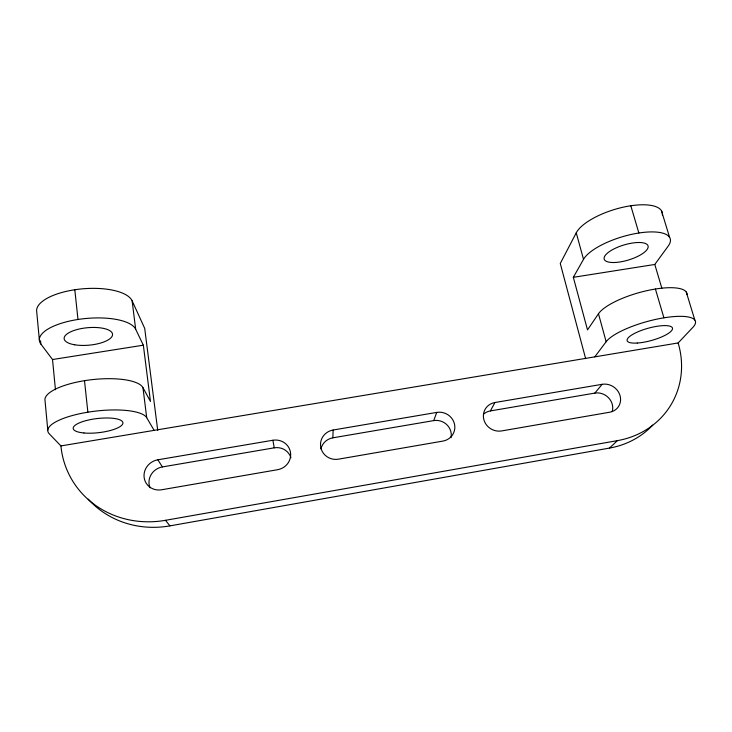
<?xml version="1.0" encoding="UTF-8"?>
<svg xmlns="http://www.w3.org/2000/svg" width="732" height="732" viewBox="0 0 732 732"><rect width="100%" height="100%" fill="white"/><g stroke="black" fill="none" stroke-linecap="round" stroke-linejoin="round"><path stroke-width="1.1" d="M320.927 448.862A14.85 14.439 -0.6 0 1 332.85 437.828L333.133 430.013L436.748 412.409A15.125 14.448 23.3 0 1 454.526 424.231A15.125 14.448 23.3 0 1 442.933 441.085L338.44 459.174A15.262 14.805 0 0 1 320.735 447.179A15.262 14.805 0 0 1 333.133 430.013M332.85 437.828L433.71 420.607L436.748 412.409M662.341 214.97A45.448 16.653 -17.2 0 0 625.027 206.79A45.448 16.653 -17.2 0 0 576.249 232.831L560.273 263.474L585.646 358.643M483.761 413.973A14.704 13.862 29.5 0 1 490.385 410.927L494.96 402.518L602.18 384.3A15.088 13.734 34 0 1 620.105 395.838A15.088 13.734 34 0 1 609.71 412.226L501.621 430.928A15.107 14.21 29 0 1 483.742 419.216A15.107 14.21 29 0 1 494.96 402.518M573.33 277.318L583.523 259.338A45.842 15.72 -16.8 0 1 638.661 233.032A45.842 15.72 -16.8 0 1 668.188 246.117L654.792 264.462L573.33 277.318L587.503 329.894L598.474 313.772A46.656 13.743 -15.9 0 1 648.003 290.421A46.656 13.743 -15.9 0 1 687.046 294.584M594.777 356.859L606.151 341.725A47.077 12.7 -15.5 0 1 663.695 317.853A47.077 12.7 -15.5 0 1 692.865 327.378L678.143 342.951A89.02 80.676 30.2 0 1 617.369 440.646L609.491 448.085L169.916 525.869A91.591 85.507 -25.9 0 1 88.224 499.132M490.385 410.927L594.832 393.093L602.18 384.3M154.123 430.37L146.711 417.707A50.069 14.219 -6.6 0 0 87.611 412.235A50.069 14.219 -6.6 0 0 49.282 433.82L60.912 445.916A94.172 87.694 -25.3 0 0 165.505 520.306L617.369 440.646M157.847 459.797L272.88 440.252A15.454 14.905 -16.2 0 1 290.485 452.367A15.454 14.905 -16.2 0 1 277.684 469.688L161.644 489.772A15.948 14.969 -30.3 0 1 144.131 477.465A15.948 14.969 -30.3 0 1 157.847 459.797L162.394 466.925A15.509 14.585 -31.1 0 0 150.06 487.787M162.394 466.925L274.244 447.828A15.033 14.53 -17.2 0 1 290.915 457.72M60.912 445.916L678.143 342.951M40.544 340.719L40.855 344.04L52.521 359.531L143.344 345.193L150.463 401.465L142.96 387.667A49.602 15.372 -6.2 0 0 90.713 379.807A49.602 15.372 -6.2 0 0 44.917 399.425L47.8 430.224M165.505 520.306L169.916 525.869M39.318 339.557L36.6 310.46A48.248 18.565 -4.7 0 1 80.859 288.984A48.248 18.565 -4.7 0 1 132.126 300.834L135.676 329.244L143.344 345.193M132.126 300.834L144.698 328.366L157.719 430.306M661.444 210.651L669.57 237.278M686.25 291.967L694.824 320.067M654.792 264.462L661.865 288.243M630.81 205.747L638.862 233.005M655.405 289.021L663.915 317.816M576.249 232.831L583.523 259.338M598.474 313.772L606.151 341.725M272.88 440.252L274.244 447.828M142.96 387.667L146.711 417.707M74.81 289.744L77.985 319.472M84.509 380.677L87.867 412.189M52.521 359.531L55.449 389.744M40.855 344.04A48.687 17.55 -5.2 0 1 77.738 319.509A48.687 17.55 -5.2 0 1 135.676 329.244M594.832 393.093A14.686 13.423 34.4 0 1 612.254 411.421M652.679 425.136A86.687 78.864 30.5 0 1 609.491 448.085M433.71 420.607A14.722 14.1 23.8 0 1 451.058 437.608M637.224 343.043A23.525 6.341 -15.5 0 0 672.488 328.961A23.525 6.341 -15.5 0 0 639.704 331.065A23.525 6.341 -15.5 0 0 637.224 343.043M614.331 262.513A22.902 7.851 -16.8 0 0 648.149 247.041A22.902 7.851 -16.8 0 0 615.896 247.983A22.902 7.851 -16.8 0 0 614.331 262.513M83.924 432.978A25.016 7.1 -6.6 0 0 122.848 423.526A25.016 7.1 -6.6 0 0 87.428 420.269A25.016 7.1 -6.6 0 0 83.924 432.978M74.719 344.79A24.321 8.766 -5.2 0 0 112.499 335.165A24.321 8.766 -5.2 0 0 77.766 329.363A24.321 8.766 -5.2 0 0 74.719 344.79"/></g></svg>
